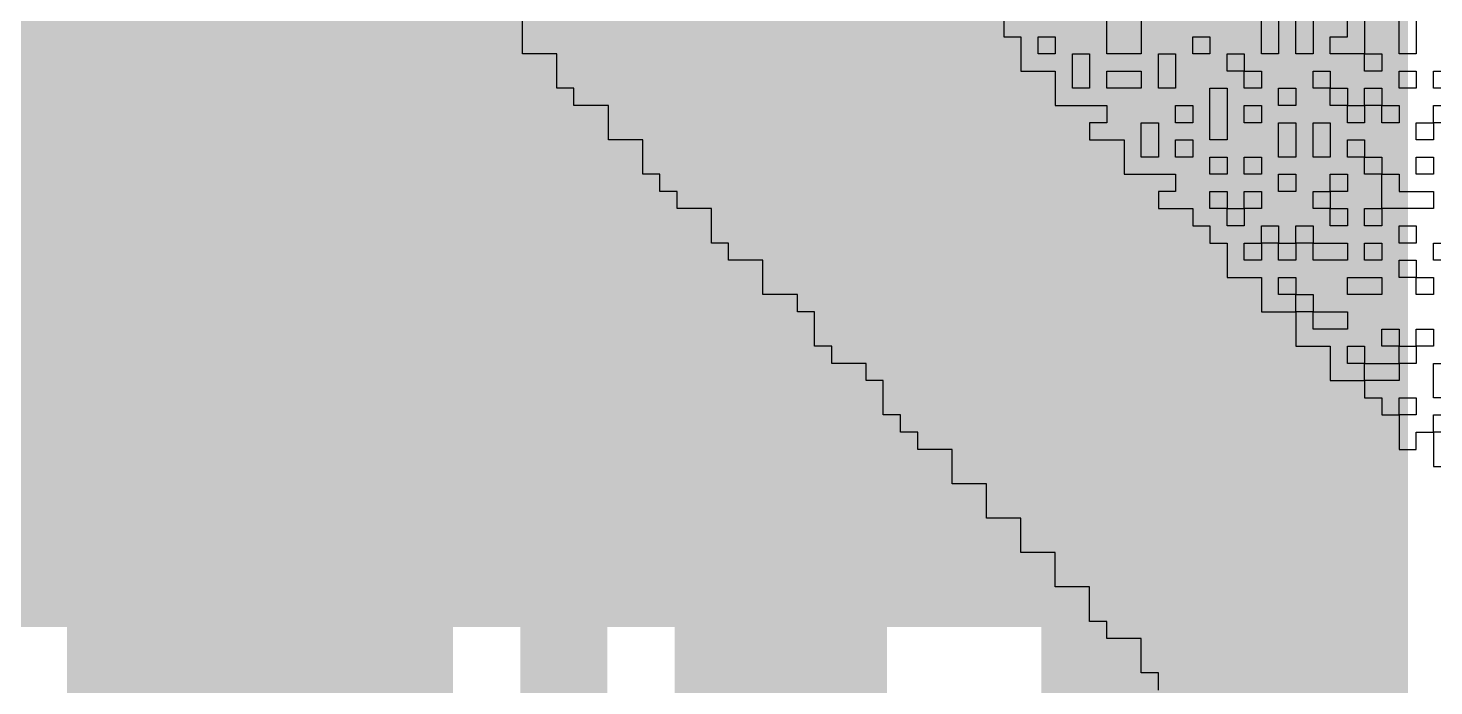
# Model space of a CAD drawing. Header units: millimetres. Extents: x 3.06 to 5.82, y 1.29 to 3.84.
# Drawn here: x 4.596 to 4.7417, y 2.9509 to 3.0191 of the extents above; entities that cross this region are included whole.
import ezdxf

# ---------------------------------------------------------------- set-up
doc = ezdxf.new("R2010")
doc.units = ezdxf.units.MM
doc.header["$MEASUREMENT"] = 0
for name, color, linetype in [('BottomLayer', 5, 'Continuous'), ('BottomOverlay', 54, 'Continuous'), ('BottomSolder', 6, 'Continuous'), ('MultiLayer', 9, 'Continuous'), ('TopLayer', 1, 'Continuous'), ('TopSolder', 216, 'Continuous'), ('ViaHoleLayer', 16, 'Continuous')]:
    doc.layers.add(name, color=color, linetype=linetype)

msp = doc.modelspace()

# ---------------------------------------------------------------- linework, layer by layer
at = {"layer": 'BottomLayer'}
for points, const_width in [([(4.674, 2.43), (4.674, 3.099)], 0.022), ([(4.652, 2.43446), (4.652, 3.09297)], 0.008), ([(4.62, 2.544), (4.62, 3.058)], 0.04), ([(4.651, 2.544), (4.651, 3.058)], 0.008)]:
    msp.add_lwpolyline(points, dxfattribs=dict(at, const_width=const_width))
at = {"layer": 'BottomLayer', "const_width": 0.01181}
msp.add_lwpolyline([(4.71209, 2.995, 1), (4.72391, 2.995, 1)], format="xyb", close=True, dxfattribs=at)
at = {"layer": 'BottomLayer'}
msp.add_solid([(4.701, 2.036), (4.739, 2.036), (4.701, 3.474), (4.739, 3.474)], dxfattribs=at)
at = {"layer": 'BottomOverlay'}
for p, q in [((4.6472, 3.01817), (4.6472, 3.01995)), ((4.69709, 3.01995), (4.69709, 3.01817)), ((4.70778, 3.01817), (4.70778, 3.01995)), ((4.71134, 3.01995), (4.71134, 3.01817)), ((4.72381, 3.01817), (4.72381, 3.01995)), ((4.72559, 3.01995), (4.72559, 3.01817)), ((4.72737, 3.01817), (4.72737, 3.01995)), ((4.72916, 3.01995), (4.72916, 3.01817)), ((4.73272, 3.01817), (4.73272, 3.01995)), ((4.7345, 3.01995), (4.7345, 3.01817)), ((4.73807, 3.01817), (4.73807, 3.01995)), ((4.73985, 3.01995), (4.73985, 3.01817)), ((4.6472, 3.01639), (4.6472, 3.01817)), ((4.69709, 3.01817), (4.69887, 3.01817)), ((4.69887, 3.01817), (4.69887, 3.01639)), ((4.70065, 3.01639), (4.70065, 3.01817)), ((4.70065, 3.01817), (4.70243, 3.01817)), ((4.70243, 3.01817), (4.70243, 3.01639)), ((4.70778, 3.01639), (4.70778, 3.01817)), ((4.71134, 3.01817), (4.71134, 3.01639)), ((4.71668, 3.01639), (4.71668, 3.01817)), ((4.71668, 3.01817), (4.71847, 3.01817)), ((4.71847, 3.01817), (4.71847, 3.01639)), ((4.72381, 3.01639), (4.72381, 3.01817)), ((4.72559, 3.01817), (4.72559, 3.01639)), ((4.72737, 3.01639), (4.72737, 3.01817)), ((4.72916, 3.01817), (4.72916, 3.01639)), ((4.73094, 3.01639), (4.73094, 3.01817)), ((4.73094, 3.01817), (4.73272, 3.01817)), ((4.7345, 3.01817), (4.7345, 3.01639)), ((4.73807, 3.01639), (4.73807, 3.01817)), ((4.73985, 3.01817), (4.73985, 3.01639)), ((4.65076, 3.01639), (4.6472, 3.01639)), ((4.65076, 3.01461), (4.65076, 3.01639)), ((4.69887, 3.01639), (4.69887, 3.01461)), ((4.70243, 3.01639), (4.70065, 3.01639)), ((4.70421, 3.01461), (4.70421, 3.01639)), ((4.70421, 3.01639), (4.70599, 3.01639)), ((4.70599, 3.01639), (4.70599, 3.01461)), ((4.71134, 3.01639), (4.70778, 3.01639)), ((4.71312, 3.01461), (4.71312, 3.01639)), ((4.71312, 3.01639), (4.7149, 3.01639)), ((4.7149, 3.01639), (4.7149, 3.01461)), ((4.71847, 3.01639), (4.71668, 3.01639)), ((4.72025, 3.01461), (4.72025, 3.01639)), ((4.72025, 3.01639), (4.72203, 3.01639)), ((4.72203, 3.01639), (4.72203, 3.01461)), ((4.72559, 3.01639), (4.72381, 3.01639)), ((4.72916, 3.01639), (4.72737, 3.01639)), ((4.7345, 3.01639), (4.73094, 3.01639)), ((4.7345, 3.01461), (4.7345, 3.01639)), ((4.7345, 3.01639), (4.73628, 3.01639)), ((4.73628, 3.01639), (4.73628, 3.01461)), ((4.73985, 3.01639), (4.73807, 3.01639)), ((4.65076, 3.01283), (4.65076, 3.01461)), ((4.69887, 3.01461), (4.70243, 3.01461)), ((4.70243, 3.01461), (4.70243, 3.01283)), ((4.70421, 3.01283), (4.70421, 3.01461)), ((4.70599, 3.01461), (4.70599, 3.01283)), ((4.70778, 3.01283), (4.70778, 3.01461)), ((4.70778, 3.01461), (4.71134, 3.01461)), ((4.71134, 3.01461), (4.71134, 3.01283)), ((4.71312, 3.01283), (4.71312, 3.01461)), ((4.7149, 3.01461), (4.7149, 3.01283)), ((4.72203, 3.01461), (4.72025, 3.01461)), ((4.72203, 3.01283), (4.72203, 3.01461)), ((4.72203, 3.01461), (4.72381, 3.01461)), ((4.72381, 3.01461), (4.72381, 3.01283)), ((4.72916, 3.01283), (4.72916, 3.01461)), ((4.72916, 3.01461), (4.73094, 3.01461)), ((4.73094, 3.01461), (4.73094, 3.01283)), ((4.73628, 3.01461), (4.7345, 3.01461)), ((4.73807, 3.01283), (4.73807, 3.01461)), ((4.73807, 3.01461), (4.73985, 3.01461)), ((4.73985, 3.01461), (4.73985, 3.01283)), ((4.74163, 3.01283), (4.74163, 3.01461)), ((4.74163, 3.01461), (4.74341, 3.01461)), ((4.65254, 3.01283), (4.65076, 3.01283)), ((4.65254, 3.01105), (4.65254, 3.01283)), ((4.70243, 3.01283), (4.70243, 3.01105)), ((4.70599, 3.01283), (4.70421, 3.01283)), ((4.71134, 3.01283), (4.70778, 3.01283)), ((4.7149, 3.01283), (4.71312, 3.01283)), ((4.71847, 3.01105), (4.71847, 3.01283)), ((4.71847, 3.01283), (4.72025, 3.01283)), ((4.72025, 3.01283), (4.72025, 3.01105)), ((4.72381, 3.01283), (4.72203, 3.01283)), ((4.72559, 3.01105), (4.72559, 3.01283)), ((4.72559, 3.01283), (4.72737, 3.01283)), ((4.72737, 3.01283), (4.72737, 3.01105)), ((4.73094, 3.01283), (4.72916, 3.01283)), ((4.73094, 3.01105), (4.73094, 3.01283)), ((4.73094, 3.01283), (4.73272, 3.01283)), ((4.73272, 3.01283), (4.73272, 3.01105)), ((4.7345, 3.01105), (4.7345, 3.01283)), ((4.7345, 3.01283), (4.73628, 3.01283)), ((4.73628, 3.01283), (4.73628, 3.01105)), ((4.73985, 3.01283), (4.73807, 3.01283)), ((4.74341, 3.01283), (4.74163, 3.01283)), ((4.65611, 3.01105), (4.65254, 3.01105)), ((4.65611, 3.00926), (4.65611, 3.01105)), ((4.70243, 3.01105), (4.70778, 3.01105)), ((4.70778, 3.01105), (4.70778, 3.00926)), ((4.7149, 3.00926), (4.7149, 3.01105)), ((4.7149, 3.01105), (4.71668, 3.01105)), ((4.71668, 3.01105), (4.71668, 3.00926)), ((4.71847, 3.00926), (4.71847, 3.01105)), ((4.72025, 3.01105), (4.72025, 3.00926)), ((4.72203, 3.00926), (4.72203, 3.01105)), ((4.72203, 3.01105), (4.72381, 3.01105)), ((4.72381, 3.01105), (4.72381, 3.00926)), ((4.72737, 3.01105), (4.72559, 3.01105)), ((4.73272, 3.01105), (4.73094, 3.01105)), ((4.73272, 3.00926), (4.73272, 3.01105)), ((4.73272, 3.01105), (4.7345, 3.01105)), ((4.73628, 3.01105), (4.7345, 3.01105)), ((4.7345, 3.01105), (4.7345, 3.00926)), ((4.73628, 3.00926), (4.73628, 3.01105)), ((4.73628, 3.01105), (4.73807, 3.01105)), ((4.73807, 3.01105), (4.73807, 3.00926)), ((4.74163, 3.00926), (4.74163, 3.01105)), ((4.74163, 3.01105), (4.74341, 3.01105)), ((4.65611, 3.00748), (4.65611, 3.00926)), ((4.70778, 3.00926), (4.70599, 3.00926)), ((4.70599, 3.00926), (4.70599, 3.00748)), ((4.71134, 3.00748), (4.71134, 3.00926)), ((4.71134, 3.00926), (4.71312, 3.00926)), ((4.71312, 3.00926), (4.71312, 3.00748)), ((4.71668, 3.00926), (4.7149, 3.00926)), ((4.71847, 3.00748), (4.71847, 3.00926)), ((4.72025, 3.00926), (4.72025, 3.00748)), ((4.72381, 3.00926), (4.72203, 3.00926)), ((4.72559, 3.00748), (4.72559, 3.00926)), ((4.72559, 3.00926), (4.72737, 3.00926)), ((4.72737, 3.00926), (4.72737, 3.00748)), ((4.72916, 3.00748), (4.72916, 3.00926)), ((4.72916, 3.00926), (4.73094, 3.00926)), ((4.73094, 3.00926), (4.73094, 3.00748)), ((4.7345, 3.00926), (4.73272, 3.00926)), ((4.73807, 3.00926), (4.73628, 3.00926)), ((4.73985, 3.00748), (4.73985, 3.00926)), ((4.73985, 3.00926), (4.74163, 3.00926)), ((4.74341, 3.00926), (4.74163, 3.00926)), ((4.74163, 3.00926), (4.74163, 3.00748)), ((4.65967, 3.00748), (4.65611, 3.00748)), ((4.65967, 3.0057), (4.65967, 3.00748)), ((4.70599, 3.00748), (4.70956, 3.00748)), ((4.70956, 3.00748), (4.70956, 3.0057)), ((4.71134, 3.0057), (4.71134, 3.00748)), ((4.71312, 3.00748), (4.71312, 3.0057)), ((4.7149, 3.0057), (4.7149, 3.00748)), ((4.7149, 3.00748), (4.71668, 3.00748)), ((4.71668, 3.00748), (4.71668, 3.0057)), ((4.72025, 3.00748), (4.71847, 3.00748)), ((4.72559, 3.0057), (4.72559, 3.00748)), ((4.72737, 3.00748), (4.72737, 3.0057)), ((4.72916, 3.0057), (4.72916, 3.00748)), ((4.73094, 3.00748), (4.73094, 3.0057)), ((4.73272, 3.0057), (4.73272, 3.00748)), ((4.73272, 3.00748), (4.7345, 3.00748)), ((4.7345, 3.00748), (4.7345, 3.0057)), ((4.74163, 3.00748), (4.73985, 3.00748)), ((4.65967, 3.00392), (4.65967, 3.0057)), ((4.70956, 3.0057), (4.70956, 3.00392)), ((4.71312, 3.0057), (4.71134, 3.0057)), ((4.71668, 3.0057), (4.7149, 3.0057)), ((4.71847, 3.00392), (4.71847, 3.0057)), ((4.71847, 3.0057), (4.72025, 3.0057)), ((4.72025, 3.0057), (4.72025, 3.00392)), ((4.72203, 3.00392), (4.72203, 3.0057)), ((4.72203, 3.0057), (4.72381, 3.0057)), ((4.72381, 3.0057), (4.72381, 3.00392)), ((4.72737, 3.0057), (4.72559, 3.0057)), ((4.73094, 3.0057), (4.72916, 3.0057)), ((4.7345, 3.0057), (4.73272, 3.0057)), ((4.7345, 3.00392), (4.7345, 3.0057)), ((4.7345, 3.0057), (4.73628, 3.0057)), ((4.73628, 3.0057), (4.73628, 3.00392)), ((4.73985, 3.00392), (4.73985, 3.0057)), ((4.73985, 3.0057), (4.74163, 3.0057)), ((4.74163, 3.0057), (4.74163, 3.00392)), ((4.66145, 3.00392), (4.65967, 3.00392)), ((4.66145, 3.00214), (4.66145, 3.00392)), ((4.70956, 3.00392), (4.7149, 3.00392)), ((4.7149, 3.00392), (4.7149, 3.00214)), ((4.72025, 3.00392), (4.71847, 3.00392)), ((4.72381, 3.00392), (4.72203, 3.00392)), ((4.72559, 3.00214), (4.72559, 3.00392)), ((4.72559, 3.00392), (4.72737, 3.00392)), ((4.72737, 3.00392), (4.72737, 3.00214)), ((4.73094, 3.00214), (4.73094, 3.00392)), ((4.73094, 3.00392), (4.73272, 3.00392)), ((4.73272, 3.00392), (4.73272, 3.00214)), ((4.73628, 3.00392), (4.7345, 3.00392)), ((4.73628, 3.00214), (4.73628, 3.00392)), ((4.73628, 3.00392), (4.73807, 3.00392)), ((4.73807, 3.00392), (4.73807, 3.00214)), ((4.74163, 3.00392), (4.73985, 3.00392)), ((4.66323, 3.00214), (4.66145, 3.00214)), ((4.66323, 3.00036), (4.66323, 3.00214)), ((4.7149, 3.00214), (4.71312, 3.00214)), ((4.71312, 3.00214), (4.71312, 3.00036)), ((4.71847, 3.00036), (4.71847, 3.00214)), ((4.71847, 3.00214), (4.72025, 3.00214)), ((4.72025, 3.00214), (4.72025, 3.00036)), ((4.72203, 3.00036), (4.72203, 3.00214)), ((4.72203, 3.00214), (4.72381, 3.00214)), ((4.72381, 3.00214), (4.72381, 3.00036)), ((4.72737, 3.00214), (4.72559, 3.00214)), ((4.72916, 3.00036), (4.72916, 3.00214)), ((4.72916, 3.00214), (4.73094, 3.00214)), ((4.73272, 3.00214), (4.73094, 3.00214)), ((4.73094, 3.00214), (4.73094, 3.00036)), ((4.73628, 3.00036), (4.73628, 3.00214)), ((4.73807, 3.00214), (4.74163, 3.00214)), ((4.74163, 3.00214), (4.74163, 3.00036)), ((4.6668, 3.00036), (4.66323, 3.00036)), ((4.6668, 2.99857), (4.6668, 3.00036)), ((4.71312, 3.00036), (4.71668, 3.00036)), ((4.71668, 3.00036), (4.71668, 2.99857)), ((4.72025, 3.00036), (4.71847, 3.00036)), ((4.72025, 2.99857), (4.72025, 3.00036)), ((4.72025, 3.00036), (4.72203, 3.00036)), ((4.72381, 3.00036), (4.72203, 3.00036)), ((4.72203, 3.00036), (4.72203, 2.99857)), ((4.73094, 3.00036), (4.72916, 3.00036)), ((4.73094, 2.99857), (4.73094, 3.00036)), ((4.73094, 3.00036), (4.73272, 3.00036)), ((4.73272, 3.00036), (4.73272, 2.99857)), ((4.7345, 2.99857), (4.7345, 3.00036)), ((4.7345, 3.00036), (4.73628, 3.00036)), ((4.74163, 3.00036), (4.73628, 3.00036)), ((4.73628, 3.00036), (4.73628, 2.99857)), ((4.6668, 2.99679), (4.6668, 2.99857)), ((4.71668, 2.99857), (4.71847, 2.99857)), ((4.71847, 2.99857), (4.71847, 2.99679)), ((4.72203, 2.99857), (4.72025, 2.99857)), ((4.72381, 2.99679), (4.72381, 2.99857)), ((4.72381, 2.99857), (4.72559, 2.99857)), ((4.72559, 2.99857), (4.72559, 2.99679)), ((4.72737, 2.99679), (4.72737, 2.99857)), ((4.72737, 2.99857), (4.72916, 2.99857)), ((4.72916, 2.99857), (4.72916, 2.99679)), ((4.73272, 2.99857), (4.73094, 2.99857)), ((4.73628, 2.99857), (4.7345, 2.99857)), ((4.73807, 2.99679), (4.73807, 2.99857)), ((4.73807, 2.99857), (4.73985, 2.99857)), ((4.73985, 2.99857), (4.73985, 2.99679)), ((4.66858, 2.99679), (4.6668, 2.99679)), ((4.66858, 2.99501), (4.66858, 2.99679)), ((4.71847, 2.99679), (4.72025, 2.99679)), ((4.72025, 2.99679), (4.72025, 2.99501)), ((4.72203, 2.99501), (4.72203, 2.99679)), ((4.72203, 2.99679), (4.72381, 2.99679)), ((4.72559, 2.99679), (4.72381, 2.99679)), ((4.72381, 2.99679), (4.72381, 2.99501)), ((4.72559, 2.99501), (4.72559, 2.99679)), ((4.72559, 2.99679), (4.72737, 2.99679)), ((4.72916, 2.99679), (4.72737, 2.99679)), ((4.72737, 2.99679), (4.72737, 2.99501)), ((4.72916, 2.99501), (4.72916, 2.99679)), ((4.72916, 2.99679), (4.73272, 2.99679)), ((4.73272, 2.99679), (4.73272, 2.99501)), ((4.7345, 2.99501), (4.7345, 2.99679)), ((4.7345, 2.99679), (4.73628, 2.99679)), ((4.73628, 2.99679), (4.73628, 2.99501)), ((4.73985, 2.99679), (4.73807, 2.99679)), ((4.74163, 2.99501), (4.74163, 2.99679)), ((4.74163, 2.99679), (4.74341, 2.99679)), ((4.67214, 2.99501), (4.66858, 2.99501)), ((4.67214, 2.99323), (4.67214, 2.99501)), ((4.72025, 2.99501), (4.72025, 2.99323)), ((4.72381, 2.99501), (4.72203, 2.99501)), ((4.72737, 2.99501), (4.72559, 2.99501)), ((4.73272, 2.99501), (4.72916, 2.99501)), ((4.73628, 2.99501), (4.7345, 2.99501)), ((4.73807, 2.99323), (4.73807, 2.99501)), ((4.73807, 2.99501), (4.73985, 2.99501)), ((4.73985, 2.99501), (4.73985, 2.99323)), ((4.74341, 2.99501), (4.74163, 2.99501)), ((4.67214, 2.99145), (4.67214, 2.99323)), ((4.72025, 2.99323), (4.72381, 2.99323)), ((4.72381, 2.99323), (4.72381, 2.99145)), ((4.72559, 2.99145), (4.72559, 2.99323)), ((4.72559, 2.99323), (4.72737, 2.99323)), ((4.72737, 2.99323), (4.72737, 2.99145)), ((4.73272, 2.99145), (4.73272, 2.99323)), ((4.73272, 2.99323), (4.73628, 2.99323)), ((4.73628, 2.99323), (4.73628, 2.99145)), ((4.73985, 2.99323), (4.73807, 2.99323)), ((4.73985, 2.99145), (4.73985, 2.99323)), ((4.73985, 2.99323), (4.74163, 2.99323)), ((4.74163, 2.99323), (4.74163, 2.99145)), ((4.6757, 2.99145), (4.67214, 2.99145)), ((4.6757, 2.98967), (4.6757, 2.99145)), ((4.72381, 2.99145), (4.72381, 2.98967)), ((4.72737, 2.99145), (4.72559, 2.99145)), ((4.72737, 2.98967), (4.72737, 2.99145)), ((4.72737, 2.99145), (4.72916, 2.99145)), ((4.72916, 2.99145), (4.72916, 2.98967)), ((4.73628, 2.99145), (4.73272, 2.99145)), ((4.74163, 2.99145), (4.73985, 2.99145)), ((4.67749, 2.98967), (4.6757, 2.98967)), ((4.67749, 2.98788), (4.67749, 2.98967)), ((4.72381, 2.98967), (4.72737, 2.98967)), ((4.72916, 2.98967), (4.72737, 2.98967)), ((4.72737, 2.98967), (4.72737, 2.98788)), ((4.72916, 2.98788), (4.72916, 2.98967)), ((4.72916, 2.98967), (4.73272, 2.98967)), ((4.73272, 2.98967), (4.73272, 2.98788)), ((4.67749, 2.9861), (4.67749, 2.98788)), ((4.72737, 2.98788), (4.72737, 2.9861)), ((4.73272, 2.98788), (4.72916, 2.98788)), ((4.73628, 2.9861), (4.73628, 2.98788)), ((4.73628, 2.98788), (4.73807, 2.98788)), ((4.73807, 2.98788), (4.73807, 2.9861)), ((4.73985, 2.9861), (4.73985, 2.98788)), ((4.73985, 2.98788), (4.74163, 2.98788)), ((4.74163, 2.98788), (4.74163, 2.9861)), ((4.67927, 2.9861), (4.67749, 2.9861)), ((4.67927, 2.98432), (4.67927, 2.9861)), ((4.72737, 2.9861), (4.73094, 2.9861)), ((4.73094, 2.9861), (4.73094, 2.98432)), ((4.73272, 2.98432), (4.73272, 2.9861)), ((4.73272, 2.9861), (4.7345, 2.9861)), ((4.7345, 2.9861), (4.7345, 2.98432)), ((4.73807, 2.9861), (4.73628, 2.9861)), ((4.73807, 2.98432), (4.73807, 2.9861)), ((4.73807, 2.9861), (4.73985, 2.9861)), ((4.74163, 2.9861), (4.73985, 2.9861)), ((4.73985, 2.9861), (4.73985, 2.98432)), ((4.68283, 2.98432), (4.67927, 2.98432)), ((4.68283, 2.98254), (4.68283, 2.98432)), ((4.73094, 2.98432), (4.73094, 2.98254)), ((4.7345, 2.98432), (4.73272, 2.98432)), ((4.7345, 2.98254), (4.7345, 2.98432)), ((4.7345, 2.98432), (4.73807, 2.98432)), ((4.73985, 2.98432), (4.73807, 2.98432)), ((4.73807, 2.98432), (4.73807, 2.98254)), ((4.74163, 2.98254), (4.74163, 2.98432)), ((4.74163, 2.98432), (4.74341, 2.98432)), ((4.68461, 2.98254), (4.68283, 2.98254)), ((4.68461, 2.98076), (4.68461, 2.98254)), ((4.73094, 2.98254), (4.7345, 2.98254)), ((4.73807, 2.98254), (4.7345, 2.98254)), ((4.7345, 2.98254), (4.7345, 2.98076)), ((4.74163, 2.98076), (4.74163, 2.98254)), ((4.68461, 2.97898), (4.68461, 2.98076)), ((4.7345, 2.98076), (4.73628, 2.98076)), ((4.73628, 2.98076), (4.73628, 2.97898)), ((4.73807, 2.97898), (4.73807, 2.98076)), ((4.73807, 2.98076), (4.73985, 2.98076)), ((4.73985, 2.98076), (4.73985, 2.97898)), ((4.74341, 2.98076), (4.74163, 2.98076)), ((4.68639, 2.97898), (4.68461, 2.97898)), ((4.68639, 2.97719), (4.68639, 2.97898)), ((4.73628, 2.97898), (4.73807, 2.97898)), ((4.73985, 2.97898), (4.73807, 2.97898)), ((4.73807, 2.97898), (4.73807, 2.97719)), ((4.74163, 2.97719), (4.74163, 2.97898)), ((4.74163, 2.97898), (4.74341, 2.97898)), ((4.68818, 2.97719), (4.68639, 2.97719)), ((4.68818, 2.97541), (4.68818, 2.97719)), ((4.73807, 2.97719), (4.73807, 2.97541)), ((4.73985, 2.97541), (4.73985, 2.97719)), ((4.73985, 2.97719), (4.74163, 2.97719)), ((4.74341, 2.97719), (4.74163, 2.97719)), ((4.74163, 2.97719), (4.74163, 2.97541)), ((4.69174, 2.97541), (4.68818, 2.97541)), ((4.69174, 2.97363), (4.69174, 2.97541)), ((4.73807, 2.97541), (4.73985, 2.97541)), ((4.74163, 2.97541), (4.74163, 2.97363)), ((4.69174, 2.97185), (4.69174, 2.97363)), ((4.74163, 2.97363), (4.74341, 2.97363)), ((4.6953, 2.97185), (4.69174, 2.97185)), ((4.6953, 2.97007), (4.6953, 2.97185)), ((4.6953, 2.96828), (4.6953, 2.97007)), ((4.69887, 2.96828), (4.6953, 2.96828)), ((4.69887, 2.9665), (4.69887, 2.96828)), ((4.69887, 2.96472), (4.69887, 2.9665)), ((4.70243, 2.96472), (4.69887, 2.96472)), ((4.70243, 2.96294), (4.70243, 2.96472)), ((4.70243, 2.96116), (4.70243, 2.96294)), ((4.70599, 2.96116), (4.70243, 2.96116)), ((4.70599, 2.95938), (4.70599, 2.96116)), ((4.70599, 2.95759), (4.70599, 2.95938)), ((4.70778, 2.95759), (4.70599, 2.95759)), ((4.70778, 2.95581), (4.70778, 2.95759)), ((4.71134, 2.95581), (4.70778, 2.95581)), ((4.71134, 2.95403), (4.71134, 2.95581)), ((4.71134, 2.95225), (4.71134, 2.95403)), ((4.71312, 2.95225), (4.71134, 2.95225)), ((4.71312, 2.95047), (4.71312, 2.95225))]:
    msp.add_line(p, q, dxfattribs=at)
at = {"layer": 'BottomSolder', "const_width": 0.01581}
msp.add_lwpolyline([(4.71009, 2.995, 1), (4.72591, 2.995, 1)], format="xyb", close=True, dxfattribs=at)
at = {"layer": 'MultiLayer', "const_width": 0.01181}
msp.add_lwpolyline([(4.71209, 2.995, 1), (4.72391, 2.995, 1)], format="xyb", close=True, dxfattribs=at)
at = {"layer": 'TopLayer', "const_width": 0.01181}
msp.add_lwpolyline([(4.71209, 2.995, 1), (4.72391, 2.995, 1)], format="xyb", close=True, dxfattribs=at)
at = {"layer": 'TopLayer'}
for points in [[(4.416, 2.96), (4.738, 2.96), (4.416, 3.075), (4.738, 3.075)], [(4.363, 2.957), (4.738, 2.957), (4.363, 2.983), (4.738, 2.983)]]:
    msp.add_solid(points, dxfattribs=at)
at = {"layer": 'TopSolder', "const_width": 0.01581}
msp.add_lwpolyline([(4.71009, 2.995, 1), (4.72591, 2.995, 1)], format="xyb", close=True, dxfattribs=at)
at = {"layer": 'ViaHoleLayer', "const_width": 0.00787}
msp.add_lwpolyline([(4.71406, 2.995, 1), (4.72194, 2.995, 1)], format="xyb", close=True, dxfattribs=at)

doc.saveas('drawing.dxf')
